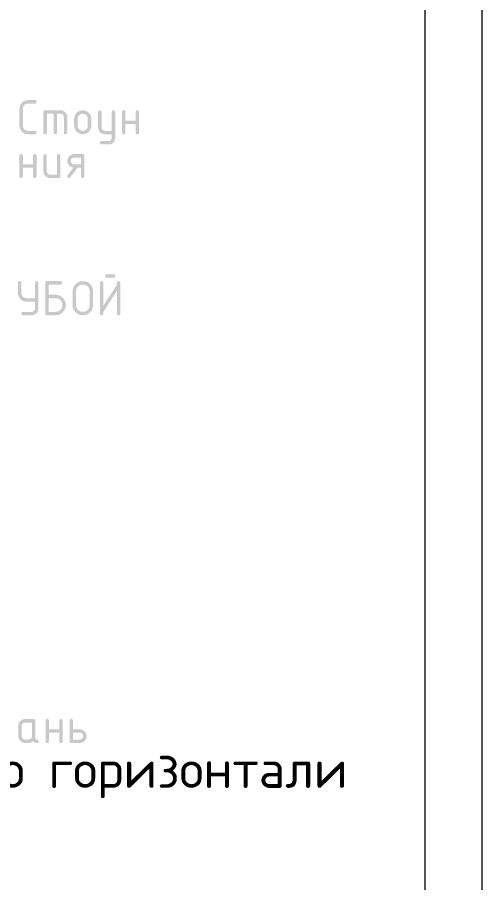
# Model space of a CAD drawing. Header units: millimetres. Extents: x 0 to 1189, y 0 to 841.
# Drawn here: x 1147.9 to 1189.1, y 359.7 to 436.5 of the extents above; entities that cross this region are included whole.
import ezdxf

# ---------------------------------------------------------------- set-up
doc = ezdxf.new("R2010")
doc.units = ezdxf.units.MM

msp = doc.modelspace()

# ---------------------------------------------------------------- hatches: boundary and pattern name
h = msp.add_hatch(color=7)
h.dxf.hatch_style = 2
h.paths.add_polyline_path([(1149.494298, 429.153161), (1149.561176, 429.143653), (1149.608882, 429.115127), (1149.637468, 429.067585), (1149.646985, 429.001026), (1149.637468, 428.934148), (1149.608882, 428.886442), (1149.561176, 428.857856), (1149.494298, 428.848339), (1148.889064, 428.848339), (1148.766798, 428.834757), (1148.660448, 428.793424), (1148.570014, 428.723463), (1148.495496, 428.623995), (1148.449814, 428.516025), (1148.435965, 428.39524), (1148.435965, 426.884359), (1148.46828, 426.708935), (1148.567154, 426.562449), (1148.714053, 426.46137), (1148.889064, 426.42685), (1149.494298, 426.42685), (1149.561176, 426.417342), (1149.608882, 426.388817), (1149.637468, 426.341274), (1149.646985, 426.274715), (1149.637468, 426.208526), (1149.608882, 426.162336), (1149.561176, 426.135266), (1149.494298, 426.126438), (1148.889064, 426.126438), (1148.736567, 426.140029), (1148.596369, 426.181008), (1148.46816, 426.249686), (1148.351629, 426.346373), (1148.254624, 426.463153), (1148.185782, 426.591044), (1148.144743, 426.729993), (1148.131143, 426.879949), (1148.131143, 428.39524), (1148.144743, 428.547746), (1148.185782, 428.688004), (1148.254624, 428.816377), (1148.351629, 428.933226), (1148.46816, 429.030146), (1148.596369, 429.098798), (1148.736567, 429.139648), (1148.889064, 429.153161)])
h = msp.add_hatch(color=7)
h.dxf.hatch_style = 2
h.paths.add_polyline_path([(1150.40549, 428.243105), (1151.768646, 428.243105), (1151.89012, 428.23202), (1152.001259, 428.199077), (1152.102889, 428.144739), (1152.195838, 428.069472), (1152.273654, 427.975834), (1152.329301, 427.872688), (1152.362727, 427.760034), (1152.37388, 427.63787), (1152.37388, 426.274715), (1152.364363, 426.208526), (1152.335777, 426.162336), (1152.288071, 426.135266), (1152.221193, 426.126438), (1152.154634, 426.135266), (1152.107092, 426.162336), (1152.078566, 426.208526), (1152.069058, 426.274715), (1152.069058, 427.63787), (1152.047285, 427.755142), (1151.984171, 427.853396), (1151.885917, 427.918163), (1151.768646, 427.938283), (1151.463824, 427.938283), (1151.463824, 426.274715), (1151.454307, 426.208526), (1151.425721, 426.162336), (1151.378015, 426.135266), (1151.311137, 426.126438), (1151.247041, 426.135266), (1151.200618, 426.162336), (1151.172386, 426.208526), (1151.16286, 426.274715), (1151.16286, 427.938283), (1150.557626, 427.938283), (1150.557626, 426.274715), (1150.548117, 426.208526), (1150.519592, 426.162336), (1150.47205, 426.135266), (1150.40549, 426.126438), (1150.338612, 426.135266), (1150.290906, 426.162336), (1150.262321, 426.208526), (1150.252804, 426.274715), (1150.252804, 428.094828), (1150.262321, 428.159156), (1150.290906, 428.205553), (1150.338612, 428.233657)])
h = msp.add_hatch(color=7)
h.paths.add_polyline_path([(1152.980115, 426.879949), (1152.980115, 427.485184), (1152.993714, 427.63769), (1153.034754, 427.777948), (1153.103596, 427.906321), (1153.200601, 428.02317), (1153.317131, 428.119857), (1153.44534, 428.188535), (1153.585539, 428.229514), (1153.738036, 428.243105), (1153.890533, 428.229574), (1154.030731, 428.189017), (1154.15894, 428.121484), (1154.275471, 428.027028), (1154.372476, 427.910429), (1154.441318, 427.781738), (1154.482357, 427.64023), (1154.495957, 427.485184), (1154.495957, 426.879949), (1154.481677, 426.729993), (1154.439182, 426.591044), (1154.368988, 426.463153), (1154.271612, 426.346373), (1154.156692, 426.249686), (1154.028595, 426.181008), (1153.888612, 426.140029), (1153.738036, 426.126438), (1153.585539, 426.140029), (1153.44534, 426.181008), (1153.317131, 426.249686), (1153.200601, 426.346373), (1153.103596, 426.463153), (1153.034754, 426.591044), (1152.993714, 426.729993)])
h.paths.add_polyline_path([(1154.191135, 426.884359), (1154.191135, 427.489594), (1154.15882, 427.663157), (1154.059945, 427.811503), (1153.913047, 427.910378), (1153.738036, 427.942693), (1153.563025, 427.910378), (1153.416126, 427.811503), (1153.317252, 427.663157), (1153.284937, 427.489594), (1153.284937, 426.884359), (1153.317252, 426.707488), (1153.416126, 426.562449), (1153.563025, 426.46137), (1153.738036, 426.42685), (1153.913047, 426.46137), (1154.059945, 426.562449), (1154.15882, 426.708935)])
h = msp.add_hatch(color=7)
h.dxf.hatch_style = 2
h.paths.add_polyline_path([(1156.312795, 425.817206), (1156.312795, 426.126438), (1155.707561, 426.126438), (1155.585148, 426.136903), (1155.472812, 426.168813), (1155.370915, 426.222944), (1155.279818, 426.300071), (1155.202002, 426.393709), (1155.146355, 426.496855), (1155.112929, 426.609509), (1155.101775, 426.731673), (1155.101775, 428.094828), (1155.111292, 428.159156), (1155.139878, 428.205553), (1155.187584, 428.233657), (1155.254462, 428.243105), (1155.321021, 428.233657), (1155.368564, 428.205553), (1155.397089, 428.159156), (1155.406597, 428.094828), (1155.406597, 426.731673), (1155.428922, 426.616055), (1155.495894, 426.516147), (1155.593666, 426.449175), (1155.707561, 426.42685), (1156.312795, 426.42685), (1156.312795, 428.094828), (1156.322304, 428.159156), (1156.350829, 428.205553), (1156.398371, 428.233657), (1156.464931, 428.243105), (1156.531809, 428.233657), (1156.579515, 428.205553), (1156.6081, 428.159156), (1156.617617, 428.094828), (1156.617617, 425.821616), (1156.606533, 425.699453), (1156.573589, 425.586798), (1156.519251, 425.483652), (1156.443985, 425.390015), (1156.352578, 425.314515), (1156.250577, 425.260203), (1156.138344, 425.227389), (1156.016241, 425.216382), (1155.406597, 425.216382), (1155.340038, 425.22589), (1155.292496, 425.254416), (1155.26397, 425.301958), (1155.254462, 425.368517), (1155.265004, 425.423087), (1155.300764, 425.47435), (1155.348926, 425.508939), (1155.406597, 425.521204), (1156.011832, 425.521204), (1156.129585, 425.541254), (1156.227908, 425.60554), (1156.291022, 425.700418)])
h = msp.add_hatch(color=7)
h.dxf.hatch_style = 2
h.paths.add_polyline_path([(1157.528258, 427.032636), (1157.528258, 426.274715), (1157.51875, 426.208526), (1157.490224, 426.162336), (1157.442682, 426.135266), (1157.376123, 426.126438), (1157.309245, 426.135266), (1157.261539, 426.162336), (1157.232953, 426.208526), (1157.223436, 426.274715), (1157.223436, 428.094828), (1157.232953, 428.159156), (1157.261539, 428.205553), (1157.309245, 428.233657), (1157.376123, 428.243105), (1157.442682, 428.233657), (1157.490224, 428.205553), (1157.51875, 428.159156), (1157.528258, 428.094828), (1157.528258, 427.336907), (1158.434456, 427.336907), (1158.434456, 428.094828), (1158.443964, 428.159156), (1158.47249, 428.205553), (1158.520032, 428.233657), (1158.586591, 428.243105), (1158.653469, 428.233657), (1158.701175, 428.205553), (1158.729761, 428.159156), (1158.739278, 428.094828), (1158.739278, 426.274715), (1158.729761, 426.208526), (1158.701175, 426.162336), (1158.653469, 426.135266), (1158.586591, 426.126438), (1158.520032, 426.135266), (1158.47249, 426.162336), (1158.443964, 426.208526), (1158.434456, 426.274715), (1158.434456, 427.032636)])
h = msp.add_hatch(color=7)
h.dxf.hatch_style = 2
h.paths.add_polyline_path([(1148.43128, 423.152072), (1148.43128, 422.394151), (1148.421771, 422.327962), (1148.393246, 422.281772), (1148.345704, 422.254702), (1148.279145, 422.245874), (1148.212267, 422.254702), (1148.164561, 422.281772), (1148.135975, 422.327962), (1148.126458, 422.394151), (1148.126458, 424.214264), (1148.135975, 424.278593), (1148.164561, 424.324989), (1148.212267, 424.353093), (1148.279145, 424.362541), (1148.345704, 424.353093), (1148.393246, 424.324989), (1148.421771, 424.278593), (1148.43128, 424.214264), (1148.43128, 423.456343), (1149.337478, 423.456343), (1149.337478, 424.214264), (1149.346986, 424.278593), (1149.375512, 424.324989), (1149.423054, 424.353093), (1149.489613, 424.362541), (1149.556491, 424.353093), (1149.604197, 424.324989), (1149.632783, 424.278593), (1149.6423, 424.214264), (1149.6423, 422.394151), (1149.632783, 422.327962), (1149.604197, 422.281772), (1149.556491, 422.254702), (1149.489613, 422.245874), (1149.423054, 422.254702), (1149.375512, 422.281772), (1149.346986, 422.327962), (1149.337478, 422.394151), (1149.337478, 423.152072)])
h = msp.add_hatch(color=7)
h.dxf.hatch_style = 2
h.paths.add_polyline_path([(1151.764048, 424.214264), (1151.764048, 422.394151), (1151.754531, 422.327962), (1151.725945, 422.281772), (1151.678239, 422.254702), (1151.611361, 422.245874), (1150.853991, 422.245874), (1150.731578, 422.256339), (1150.619242, 422.288249), (1150.517345, 422.34238), (1150.426248, 422.419507), (1150.348432, 422.512525), (1150.292785, 422.614637), (1150.259359, 422.727085), (1150.248206, 422.851109), (1150.248206, 424.214264), (1150.257723, 424.278593), (1150.286308, 424.324989), (1150.334014, 424.353093), (1150.400892, 424.362541), (1150.467452, 424.353093), (1150.514994, 424.324989), (1150.543519, 424.278593), (1150.553028, 424.214264), (1150.553028, 422.851109), (1150.575352, 422.735491), (1150.642325, 422.635583), (1150.740096, 422.568611), (1150.853991, 422.546287), (1151.459226, 422.546287), (1151.459226, 424.214264), (1151.468734, 424.278593), (1151.49726, 424.324989), (1151.544802, 424.353093), (1151.611361, 424.362541), (1151.678239, 424.353093), (1151.725945, 424.324989), (1151.754531, 424.278593)])
h = msp.add_hatch(color=7)
h.paths.add_polyline_path([(1152.90794, 423.155931), (1152.797585, 423.180046), (1152.696066, 423.220698), (1152.60416, 423.278714), (1152.52264, 423.354919), (1152.455762, 423.444147), (1152.408056, 423.540403), (1152.379471, 423.644514), (1152.369953, 423.757307), (1152.381107, 423.87947), (1152.414533, 423.992124), (1152.47018, 424.09527), (1152.547996, 424.188908), (1152.639093, 424.264175), (1152.74099, 424.318513), (1152.853326, 424.351456), (1152.975739, 424.362541), (1153.733109, 424.362541), (1153.799987, 424.353093), (1153.847693, 424.324989), (1153.876278, 424.278593), (1153.885796, 424.214264), (1153.885796, 422.394151), (1153.876278, 422.327962), (1153.847693, 422.281772), (1153.799987, 422.254702), (1153.733109, 422.245874), (1153.66655, 422.254702), (1153.619007, 422.281772), (1153.590482, 422.327962), (1153.580973, 422.394151), (1153.580973, 423.152072), (1153.276151, 423.152072), (1152.64501, 422.305405), (1152.590233, 422.259724), (1152.52264, 422.245874), (1152.455762, 422.254702), (1152.408056, 422.281772), (1152.379471, 422.327962), (1152.369953, 422.394151), (1152.399719, 422.487307)])
h.paths.add_polyline_path([(1152.674776, 423.757307), (1152.6971, 423.641207), (1152.764072, 423.54123), (1152.861844, 423.47474), (1152.975739, 423.452484), (1153.580973, 423.452484), (1153.580973, 424.057719), (1152.975739, 424.057719), (1152.857986, 424.035946), (1152.759663, 423.972832), (1152.696549, 423.874578)])
h = msp.add_hatch(color=7)
h.dxf.hatch_style = 2
h.paths.add_polyline_path([(1149.511926, 411.274569), (1148.754005, 411.274569), (1148.550899, 411.29828), (1148.373528, 411.369172), (1148.222409, 411.486882), (1148.098058, 411.651049), (1148.021646, 411.832261), (1147.996083, 412.03249), (1147.996083, 412.942547), (1148.005601, 413.009106), (1148.034186, 413.056648), (1148.081892, 413.085174), (1148.14877, 413.094682), (1148.215329, 413.085174), (1148.262872, 413.056648), (1148.291397, 413.009106), (1148.300906, 412.942547), (1148.300906, 412.036349), (1148.333221, 411.861407), (1148.432095, 411.71499), (1148.578994, 411.613705), (1148.754005, 411.579391), (1149.511926, 411.579391), (1149.511926, 412.942547), (1149.521434, 413.009106), (1149.549959, 413.056648), (1149.597502, 413.085174), (1149.664061, 413.094682), (1149.728389, 413.085174), (1149.774786, 413.056648), (1149.80289, 413.009106), (1149.812338, 412.942547), (1149.812338, 410.673193), (1149.801253, 410.55103), (1149.76831, 410.438376), (1149.713972, 410.33523), (1149.638705, 410.241592), (1149.545067, 410.164465), (1149.441921, 410.110334), (1149.329267, 410.078424), (1149.207103, 410.067959), (1148.449182, 410.067959), (1148.384854, 410.076787), (1148.338457, 410.103857), (1148.310354, 410.150047), (1148.300906, 410.216236), (1148.310354, 410.282795), (1148.338457, 410.330338), (1148.384854, 410.358863), (1148.449182, 410.368371), (1149.207103, 410.368371), (1149.324375, 410.390696), (1149.422629, 410.457668), (1149.489601, 410.555922), (1149.511926, 410.673193)])
h = msp.add_hatch(color=7)
h.paths.add_polyline_path([(1152.235109, 410.974157), (1152.218461, 410.793022), (1152.168481, 410.625169), (1152.085118, 410.470854), (1151.968321, 410.330338), (1151.830353, 410.214462), (1151.677348, 410.132589), (1151.509977, 410.083996), (1151.328911, 410.067959), (1150.571541, 410.067959), (1150.504664, 410.076787), (1150.456958, 410.103857), (1150.428372, 410.150047), (1150.418855, 410.216236), (1150.418855, 412.942547), (1150.428372, 413.009106), (1150.456958, 413.056648), (1150.504664, 413.085174), (1150.571541, 413.094682), (1151.78201, 413.094682), (1151.848888, 413.085174), (1151.896594, 413.056648), (1151.92518, 413.009106), (1151.934697, 412.942547), (1151.92518, 412.875669), (1151.896594, 412.827963), (1151.848888, 412.799377), (1151.78201, 412.78986), (1150.723677, 412.78986), (1150.723677, 411.884213), (1151.328911, 411.884213), (1151.510046, 411.867556), (1151.677899, 411.81793), (1151.832214, 411.73585), (1151.972731, 411.621835), (1152.086979, 411.48118), (1152.169032, 411.326315), (1152.21853, 411.15729)])
h.paths.add_polyline_path([(1150.723677, 411.579391), (1150.723677, 410.368371), (1151.328911, 410.368371), (1151.451324, 410.379525), (1151.56366, 410.412951), (1151.665557, 410.468598), (1151.756654, 410.546414), (1151.83447, 410.637511), (1151.890117, 410.739408), (1151.923543, 410.851744), (1151.934697, 410.974157), (1151.923543, 411.09632), (1151.890117, 411.208975), (1151.83447, 411.312121), (1151.756654, 411.405759), (1151.665557, 411.482886), (1151.56366, 411.537017), (1151.451324, 411.568927), (1151.328911, 411.579391)])
h = msp.add_hatch(color=7)
h.paths.add_polyline_path([(1154.357468, 410.974157), (1154.357468, 412.184626), (1154.346315, 412.306789), (1154.312889, 412.419443), (1154.257242, 412.52259), (1154.179426, 412.616227), (1154.088329, 412.691727), (1153.986431, 412.746038), (1153.874095, 412.778853), (1153.751683, 412.78986), (1153.629519, 412.778853), (1153.516865, 412.746038), (1153.413719, 412.691727), (1153.320081, 412.616227), (1153.242954, 412.52259), (1153.188823, 412.419443), (1153.156913, 412.306789), (1153.146448, 412.184626), (1153.146448, 410.974157), (1153.156913, 410.851744), (1153.188823, 410.739408), (1153.242954, 410.637511), (1153.320081, 410.546414), (1153.413719, 410.468598), (1153.516865, 410.412951), (1153.629519, 410.379525), (1153.751683, 410.368371), (1153.874095, 410.379525), (1153.986431, 410.412951), (1154.088329, 410.468598), (1154.179426, 410.546414), (1154.257242, 410.637511), (1154.312889, 410.739408), (1154.346315, 410.851744)])
h.paths.add_polyline_path([(1154.65788, 410.974157), (1154.641232, 410.793022), (1154.591252, 410.625169), (1154.50789, 410.470854), (1154.391092, 410.330338), (1154.253125, 410.214462), (1154.100119, 410.132589), (1153.932748, 410.083996), (1153.751683, 410.067959), (1153.569239, 410.083996), (1153.40173, 410.132589), (1153.24838, 410.214462), (1153.108414, 410.330338), (1152.99185, 410.470854), (1152.908461, 410.625169), (1152.858352, 410.793022), (1152.841626, 410.974157), (1152.841626, 412.184626), (1152.858352, 412.367379), (1152.908461, 412.534992), (1152.99185, 412.688238), (1153.108414, 412.827894), (1153.24838, 412.944691), (1153.40173, 413.028054), (1153.569239, 413.078034), (1153.751683, 413.094682), (1153.932817, 413.078103), (1154.100671, 413.028605), (1154.254985, 412.946552), (1154.395502, 412.832304), (1154.50975, 412.691727), (1154.591804, 412.53699), (1154.641301, 412.367991), (1154.65788, 412.184626)])
h = msp.add_hatch(color=7)
h.paths.add_polyline_path([(1156.932375, 413.094682), (1156.996703, 413.085174), (1157.0431, 413.056648), (1157.071204, 413.009106), (1157.080652, 412.942547), (1157.080652, 410.216236), (1157.071204, 410.150047), (1157.0431, 410.103857), (1156.996703, 410.076787), (1156.932375, 410.067959), (1156.865816, 410.076787), (1156.818273, 410.103857), (1156.789748, 410.150047), (1156.780239, 410.216236), (1156.780239, 412.235338), (1155.569219, 410.368371), (1155.566188, 410.238698), (1155.556542, 410.169383), (1155.50893, 410.093246), (1155.417084, 410.067959), (1155.350206, 410.076787), (1155.3025, 410.103857), (1155.273914, 410.150047), (1155.264397, 410.216236), (1155.264397, 412.942547), (1155.273914, 413.009106), (1155.3025, 413.056648), (1155.350206, 413.085174), (1155.417084, 413.094682), (1155.483643, 413.085174), (1155.531186, 413.056648), (1155.559711, 413.009106), (1155.569219, 412.942547), (1155.569219, 410.922894), (1156.780239, 412.78986), (1156.781273, 412.921187), (1156.788508, 412.988849), (1156.83667, 413.068844)])
h.paths.add_polyline_path([(1156.475417, 413.395094), (1155.870183, 413.395094), (1155.803305, 413.404689), (1155.755599, 413.433404), (1155.727013, 413.481136), (1155.717496, 413.547781), (1155.727013, 413.61434), (1155.755599, 413.661883), (1155.803305, 413.690408), (1155.870183, 413.699917), (1156.475417, 413.699917), (1156.541977, 413.690408), (1156.589519, 413.661883), (1156.618044, 413.61434), (1156.627553, 413.547781), (1156.618044, 413.481136), (1156.589519, 413.433404), (1156.541977, 413.404689)])
h = msp.add_hatch(color=7)
h.paths.add_polyline_path([(1149.236925, 373.938472), (1148.63169, 373.938472), (1148.513937, 373.916699), (1148.415614, 373.853585), (1148.3525, 373.755331), (1148.330727, 373.638059), (1148.330727, 372.731862), (1148.353051, 372.616244), (1148.420023, 372.516336), (1148.517795, 372.449364), (1148.63169, 372.42704), (1148.935961, 372.42704), (1149.051509, 372.449364), (1149.147628, 372.516336), (1149.2146, 372.614591), (1149.236925, 372.731862)])
h.paths.add_polyline_path([(1149.842159, 372.274904), (1149.832711, 372.208715), (1149.804607, 372.162525), (1149.758211, 372.135455), (1149.693882, 372.126627), (1149.591485, 372.136205), (1149.499785, 372.165212), (1149.418317, 372.214064), (1149.346616, 372.283172), (1149.256949, 372.214064), (1149.158859, 372.165212), (1149.051983, 372.136205), (1148.935961, 372.126627), (1148.63169, 372.126627), (1148.509277, 372.137092), (1148.396941, 372.169002), (1148.295044, 372.223133), (1148.203947, 372.30026), (1148.126131, 372.393278), (1148.070484, 372.49539), (1148.037058, 372.607838), (1148.025905, 372.731862), (1148.025905, 373.638059), (1148.037058, 373.760223), (1148.070484, 373.872877), (1148.126131, 373.976023), (1148.203947, 374.069661), (1148.295044, 374.144928), (1148.396941, 374.199266), (1148.509277, 374.232209), (1148.63169, 374.243294), (1149.38906, 374.243294), (1149.455938, 374.233846), (1149.503644, 374.205742), (1149.53223, 374.159346), (1149.541747, 374.095017), (1149.541747, 372.579726), (1149.551255, 372.512848), (1149.57978, 372.465142), (1149.627323, 372.436557), (1149.693882, 372.42704), (1149.758211, 372.417531), (1149.804607, 372.389006), (1149.832711, 372.341463)])
h = msp.add_hatch(color=7)
h.dxf.hatch_style = 2
h.paths.add_polyline_path([(1150.753117, 373.032825), (1150.753117, 372.274904), (1150.743608, 372.208715), (1150.715083, 372.162525), (1150.667541, 372.135455), (1150.600981, 372.126627), (1150.534103, 372.135455), (1150.486397, 372.162525), (1150.457812, 372.208715), (1150.448295, 372.274904), (1150.448295, 374.095017), (1150.457812, 374.159346), (1150.486397, 374.205742), (1150.534103, 374.233846), (1150.600981, 374.243294), (1150.667541, 374.233846), (1150.715083, 374.205742), (1150.743608, 374.159346), (1150.753117, 374.095017), (1150.753117, 373.337096), (1151.659315, 373.337096), (1151.659315, 374.095017), (1151.668823, 374.159346), (1151.697349, 374.205742), (1151.744891, 374.233846), (1151.81145, 374.243294), (1151.878328, 374.233846), (1151.926034, 374.205742), (1151.95462, 374.159346), (1151.964137, 374.095017), (1151.964137, 372.274904), (1151.95462, 372.208715), (1151.926034, 372.162525), (1151.878328, 372.135455), (1151.81145, 372.126627), (1151.744891, 372.135455), (1151.697349, 372.162525), (1151.668823, 372.208715), (1151.659315, 372.274904), (1151.659315, 373.032825)])
h = msp.add_hatch(color=7)
h.paths.add_polyline_path([(1154.085819, 372.731862), (1154.074666, 372.609698), (1154.04124, 372.497044), (1153.985593, 372.393898), (1153.907777, 372.30026), (1153.81668, 372.223133), (1153.714783, 372.169002), (1153.602447, 372.137092), (1153.480034, 372.126627), (1152.722664, 372.126627), (1152.655786, 372.135455), (1152.60808, 372.162525), (1152.579494, 372.208715), (1152.569977, 372.274904), (1152.569977, 374.095017), (1152.579494, 374.159346), (1152.60808, 374.205742), (1152.655786, 374.233846), (1152.722664, 374.243294), (1152.789223, 374.233846), (1152.836765, 374.205742), (1152.865291, 374.159346), (1152.874799, 374.095017), (1152.874799, 373.337096), (1153.480034, 373.337096), (1153.602447, 373.326029), (1153.714783, 373.292792), (1153.81668, 373.237335), (1153.907777, 373.159605), (1153.985593, 373.06843), (1154.04124, 372.966404), (1154.074666, 372.854042)])
h.paths.add_polyline_path([(1153.780997, 372.731862), (1153.759224, 372.849408), (1153.69611, 372.947938), (1153.597787, 373.011052), (1153.480034, 373.032825), (1152.874799, 373.032825), (1152.874799, 372.42704), (1153.480034, 372.42704), (1153.595582, 372.449364), (1153.6917, 372.516336), (1153.758673, 372.614591)])

# ---------------------------------------------------------------- linework, layer by layer
at = {"color": 7, "lineweight": 0}
for p, q in [((1189.107153, 840.985282), (1189.107153, -0.006567)), ((1184.111809, 4.988778), (1184.111809, 588.936038))]:
    msp.add_line(p, q, dxfattribs=at)
msp.add_lwpolyline([(1184.111809, 4.988778), (1184.111809, 835.989938)], dxfattribs=at)
msp.add_lwpolyline([(1184.111809, 4.988778), (1184.111809, 835.989938)], dxfattribs=at)

# ---------------------------------------------------------------- texts
at = {"color": 7, "attachment_point": 1}
for s, insert, char_height in [('{\\fGOSTCommon|b0|i0|c0; }', (1150.13562, 429.166733), 3.040288), ('\\A1;{\\fISOCPEUR|b0|i0|c204|p34;. Раскладка по горизонтали }', (1117.472516, 371.4664), 3.329924)]:
    msp.add_mtext(s, dxfattribs=dict(at, insert=insert, char_height=char_height))

doc.saveas('drawing.dxf')
